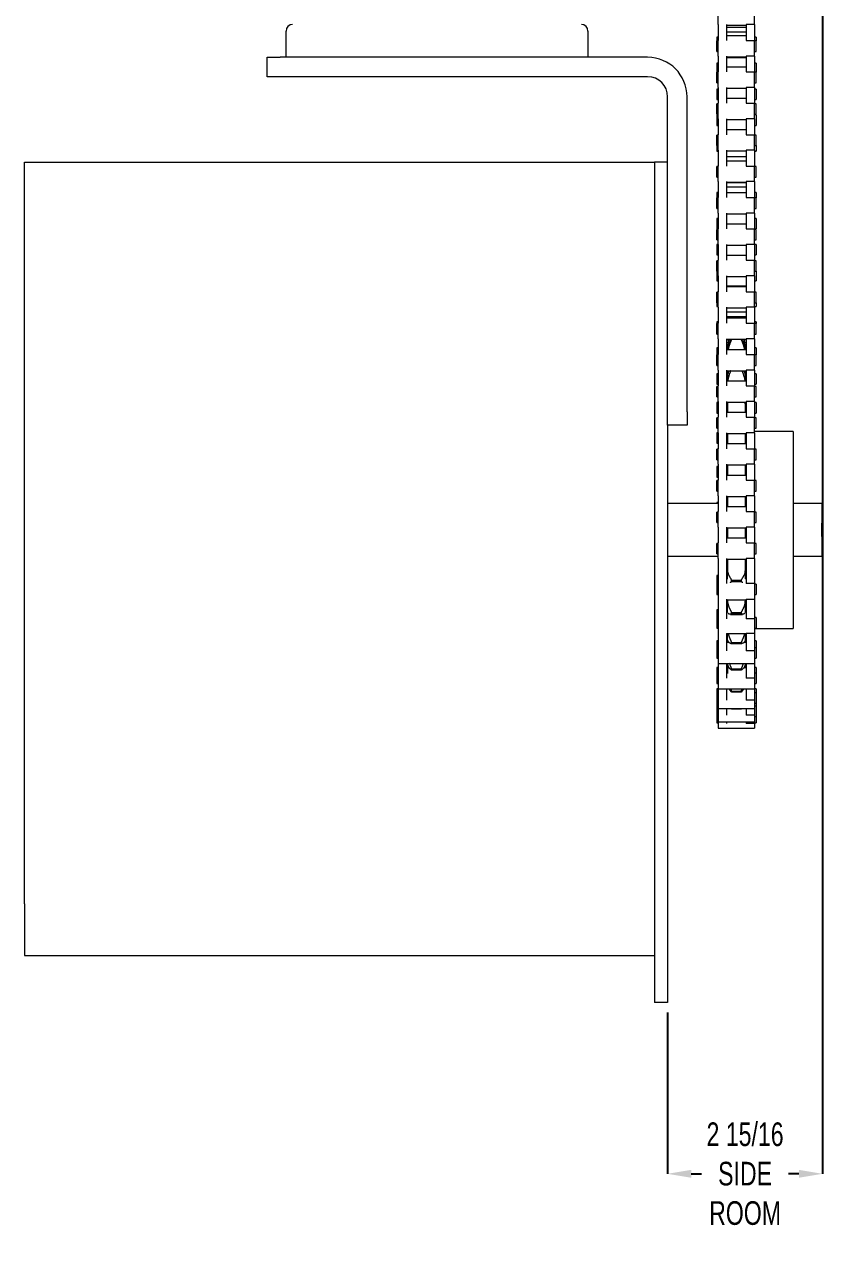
# Model space of a CAD drawing. Header units: inches. Extents: x 2.1 to 21.5, y 6 to 20.3.
# Drawn here: x 2.05 to 7.12, y 6.47 to 14.24 of the extents above; entities that cross this region are included whole.
import ezdxf

# ---------------------------------------------------------------- set-up
doc = ezdxf.new("R2010")
doc.units = ezdxf.units.IN
doc.header["$MEASUREMENT"] = 0
doc.header["$PDSIZE"] = -1
doc.layers.add('DIM', color=1, linetype='Continuous')
doc.styles.add('SLDTEXTSTYLE0', font='ARIAL.TTF', dxfattribs={"width": 0.7})
doc.dimstyles.new('SLDDIMSTYLE1', dxfattribs={"dimtxt": 0.15, "dimasz": 0.15, "dimexe": 0, "dimexo": 0.0625, "dimgap": 0.0375, "dimtad": 0, "dimtih": 1, "dimtoh": 1, "dimdec": 3, "dimlfac": 3, "dimrnd": 1e-09, "dimzin": 12, "dimdsep": 46, "dimtxsty": 'SLDTEXTSTYLE0', "dimsah": 1, "dimcen": 0.09, "dimadec": 0, "dimazin": 0, "dimtfac": 1, "dimtdec": 3, "dimtofl": 0, "dimtmove": 0, "dimatfit": 3, "dimfxl": 0, "dimtolj": 1, "dimtzin": 12, "dimarcsym": 0})

# ---------------------------------------------------------------- blocks, each defined once
blk = doc.blocks.new('*D9')
at = {"color": 0, "linetype": 'ByBlock', "lineweight": -2}
for p, q in [((7.1174, 15.5927), (7.1174, 6.9449)), ((6.1337, 7.9684), (6.1337, 6.9449)), ((6.2837, 6.9449), (6.3489, 6.9449)), ((6.9674, 6.9449), (6.9022, 6.9449))]:
    blk.add_line(p, q, dxfattribs=at)
at = {"color": 0, "linetype": 'ByBlock'}
for points in [[(6.1337, 6.9449), (6.2837, 6.9699), (6.2837, 6.9199)], [(7.1174, 6.9449), (6.9674, 6.9699), (6.9674, 6.9199)]]:
    blk.add_solid(points, dxfattribs=at)
at = {"layer": 'DEFPOINTS', "color": 0, "linetype": 'ByBlock'}
for p in [(7.1174, 15.6552), (6.1337, 8.0309)]:
    blk.add_point(p, dxfattribs=at)
at = {"color": 0, "linetype": 'ByBlock', "insert": (6.6256, 6.9449), "char_height": 0.15, "attachment_point": 5, "style": 'SLDTEXTSTYLE0'}
blk.add_mtext('2 15/16\\PSIDE\\PROOM', dxfattribs=at)

msp = doc.modelspace()

# ---------------------------------------------------------------- linework, layer by layer
at = {"color": 7, "linetype": 'Continuous', "lineweight": 15}
for p, q in [((6.454572, 14.236663), (6.454572, 14.33543)), ((6.686239, 14.236663), (6.686239, 14.33543)), ((6.454572, 14.236663), (6.454572, 14.136156)), ((6.507906, 14.236663), (6.507906, 14.136156)), ((6.686239, 14.236663), (6.632906, 14.236663)), ((6.632906, 14.236663), (6.632906, 14.136156)), ((6.686239, 14.236663), (6.686239, 14.136156)), ((3.711239, 14.029234), (3.711239, 14.1959)), ((5.627906, 14.1959), (5.627906, 14.029234)), ((6.445406, 14.156287), (6.445406, 14.133252)), ((6.454572, 14.037389), (6.454572, 14.136156)), ((6.632906, 14.136156), (6.686239, 14.136156)), ((6.686239, 14.037389), (6.686239, 14.136156)), ((6.695406, 14.156287), (6.695406, 14.133252)), ((6.445406, 14.066585), (6.445406, 14.133252)), ((6.695406, 14.066585), (6.695406, 14.133252)), ((3.590406, 13.9059), (3.590406, 14.029234)), ((3.590406, 14.029234), (3.673739, 14.029234)), ((6.007072, 14.029234), (3.673739, 14.029234)), ((6.445406, 13.992063), (6.445406, 13.942838)), ((6.454572, 14.037389), (6.454572, 13.936882)), ((6.507906, 14.037389), (6.507906, 13.936882)), ((6.686239, 14.037389), (6.632906, 14.037389)), ((6.632906, 14.037389), (6.632906, 13.936882)), ((6.686239, 14.037389), (6.686239, 13.936882)), ((6.695406, 13.992063), (6.695406, 13.942838)), ((3.673739, 13.9059), (3.590406, 13.9059)), ((6.007072, 13.9059), (3.673739, 13.9059)), ((6.445406, 13.942838), (6.445406, 13.933978)), ((6.445406, 13.867312), (6.445406, 13.933978)), ((6.454572, 13.838115), (6.454572, 13.936882)), ((6.632906, 13.936882), (6.686239, 13.936882)), ((6.686239, 13.838115), (6.686239, 13.936882)), ((6.695406, 13.942838), (6.695406, 13.933978)), ((6.695406, 13.867312), (6.695406, 13.933978)), ((6.445406, 13.827839), (6.445406, 13.778614)), ((6.454572, 13.838115), (6.454572, 13.737609)), ((6.507906, 13.838115), (6.507906, 13.737609)), ((6.686239, 13.838115), (6.632906, 13.838115)), ((6.632906, 13.838115), (6.632906, 13.737609)), ((6.686239, 13.838115), (6.686239, 13.737609)), ((6.695406, 13.827839), (6.695406, 13.778614)), ((6.133739, 11.779234), (6.133739, 13.779234)), ((6.257072, 11.779234), (6.257072, 13.779234)), ((6.445406, 13.778614), (6.445406, 13.761172)), ((6.695406, 13.778614), (6.695406, 13.761172)), ((6.445406, 13.668038), (6.445406, 13.734705)), ((6.454572, 13.638842), (6.454572, 13.737609)), ((6.632906, 13.737609), (6.686239, 13.737609)), ((6.686239, 13.638842), (6.686239, 13.737609)), ((6.695406, 13.668038), (6.695406, 13.734705)), ((6.445406, 13.663615), (6.445406, 13.61439)), ((6.445406, 13.61439), (6.445406, 13.596948)), ((6.454572, 13.638842), (6.454572, 13.538335)), ((6.507906, 13.638842), (6.507906, 13.538335)), ((6.686239, 13.638842), (6.632906, 13.638842)), ((6.632906, 13.638842), (6.632906, 13.538335)), ((6.686239, 13.638842), (6.686239, 13.538335)), ((6.695406, 13.663615), (6.695406, 13.61439)), ((6.695406, 13.61439), (6.695406, 13.596948)), ((6.445406, 13.468764), (6.445406, 13.535431)), ((6.454572, 13.439568), (6.454572, 13.538335)), ((6.632906, 13.538335), (6.686239, 13.538335)), ((6.686239, 13.439568), (6.686239, 13.538335)), ((6.695406, 13.468764), (6.695406, 13.535431)), ((6.445406, 13.468764), (6.445406, 13.450167)), ((6.445406, 13.450167), (6.445406, 13.432725)), ((6.454572, 13.439568), (6.454572, 13.339061)), ((6.507906, 13.439568), (6.507906, 13.339061)), ((6.686239, 13.439568), (6.632906, 13.439568)), ((6.632906, 13.439568), (6.632906, 13.339061)), ((6.686239, 13.439568), (6.686239, 13.339061)), ((6.695406, 13.468764), (6.695406, 13.450167)), ((6.695406, 13.450167), (6.695406, 13.432725)), ((2.050406, 8.664234), (2.050406, 13.364234)), ((2.050406, 13.364234), (6.050406, 13.364234)), ((6.133739, 13.364234), (6.050406, 13.364234)), ((6.050406, 13.364234), (6.050406, 8.030901)), ((6.445406, 13.269491), (6.445406, 13.336157)), ((6.454572, 13.240294), (6.454572, 13.339061)), ((6.632906, 13.339061), (6.686239, 13.339061)), ((6.686239, 13.240294), (6.686239, 13.339061)), ((6.695406, 13.269491), (6.695406, 13.336157)), ((6.445406, 13.269491), (6.445406, 13.268501)), ((6.454572, 13.240294), (6.454572, 13.139788)), ((6.507906, 13.240294), (6.507906, 13.139788)), ((6.686239, 13.240294), (6.632906, 13.240294)), ((6.632906, 13.240294), (6.632906, 13.139788)), ((6.686239, 13.240294), (6.686239, 13.139788)), ((6.695406, 13.269491), (6.695406, 13.268501)), ((6.445406, 13.170944), (6.445406, 13.136884)), ((6.445406, 13.070217), (6.445406, 13.136884)), ((6.454572, 13.041021), (6.454572, 13.139788)), ((6.632906, 13.139788), (6.686239, 13.139788)), ((6.686239, 13.041021), (6.686239, 13.139788)), ((6.695406, 13.170944), (6.695406, 13.136884)), ((6.695406, 13.070217), (6.695406, 13.136884)), ((6.445406, 13.00672), (6.445406, 12.957495)), ((6.454572, 13.041021), (6.454572, 12.940514)), ((6.507906, 13.041021), (6.507906, 12.940514)), ((6.686239, 13.041021), (6.632906, 13.041021)), ((6.632906, 13.041021), (6.632906, 12.940514)), ((6.686239, 13.041021), (6.686239, 12.940514)), ((6.695406, 13.00672), (6.695406, 12.957495)), ((6.445406, 12.957495), (6.445406, 12.940053)), ((6.445406, 12.870944), (6.445406, 12.93761)), ((6.454572, 12.841747), (6.454572, 12.940053)), ((6.632906, 12.940514), (6.686239, 12.940514)), ((6.686239, 12.841747), (6.686239, 12.940514)), ((6.695406, 12.957495), (6.695406, 12.940053)), ((6.695406, 12.870944), (6.695406, 12.93761)), ((6.445406, 12.842496), (6.445406, 12.793271)), ((6.454572, 12.841747), (6.454572, 12.74124)), ((6.507906, 12.841747), (6.507906, 12.74124)), ((6.686239, 12.841747), (6.632906, 12.841747)), ((6.632906, 12.841747), (6.632906, 12.74124)), ((6.686239, 12.841747), (6.686239, 12.74124)), ((6.695406, 12.842496), (6.695406, 12.793271)), ((6.445406, 12.793271), (6.445406, 12.77583)), ((6.445406, 12.67167), (6.445406, 12.738337)), ((6.454572, 12.642473), (6.454572, 12.74124)), ((6.632906, 12.74124), (6.686239, 12.74124)), ((6.686239, 12.642473), (6.686239, 12.74124)), ((6.695406, 12.793271), (6.695406, 12.77583)), ((6.695406, 12.67167), (6.695406, 12.738337)), ((6.445406, 12.67167), (6.445406, 12.629048)), ((6.695406, 12.67167), (6.695406, 12.629048)), ((6.445406, 12.629048), (6.445406, 12.611606)), ((6.454572, 12.642473), (6.454572, 12.541967)), ((6.507906, 12.642473), (6.507906, 12.541967)), ((6.686239, 12.642473), (6.632906, 12.642473)), ((6.632906, 12.642473), (6.632906, 12.541967)), ((6.686239, 12.642473), (6.686239, 12.541967)), ((6.695406, 12.629048), (6.695406, 12.611606)), ((6.445406, 12.472396), (6.445406, 12.539063)), ((6.454572, 12.4432), (6.454572, 12.541967)), ((6.632906, 12.541967), (6.686239, 12.541967)), ((6.686239, 12.4432), (6.686239, 12.541967)), ((6.695406, 12.472396), (6.695406, 12.539063)), ((6.445406, 12.472396), (6.445406, 12.447382)), ((6.454572, 12.4432), (6.454572, 12.342693)), ((6.507906, 12.4432), (6.507906, 12.342693)), ((6.686239, 12.4432), (6.632906, 12.4432)), ((6.632906, 12.4432), (6.632906, 12.342693)), ((6.686239, 12.4432), (6.686239, 12.342693)), ((6.695406, 12.472396), (6.695406, 12.447382)), ((6.445406, 12.349825), (6.445406, 12.339789)), ((6.695406, 12.349825), (6.695406, 12.339789)), ((6.445406, 12.273123), (6.445406, 12.339789)), ((6.454572, 12.243926), (6.454572, 12.342693)), ((6.632906, 12.342693), (6.686239, 12.342693)), ((6.686239, 12.243926), (6.686239, 12.342693)), ((6.695406, 12.273123), (6.695406, 12.339789)), ((6.454572, 12.243926), (6.454572, 12.143419)), ((6.507906, 12.243926), (6.507906, 12.143419)), ((6.686239, 12.243926), (6.632906, 12.243926)), ((6.632906, 12.243926), (6.632906, 12.143419)), ((6.686239, 12.243926), (6.686239, 12.143419)), ((6.445406, 12.185601), (6.445406, 12.140516)), ((6.445406, 12.073849), (6.445406, 12.140516)), ((6.454572, 12.044652), (6.454572, 12.143419)), ((6.513656, 12.173849), (6.513656, 12.179012)), ((6.632906, 12.143419), (6.686239, 12.143419)), ((6.686239, 12.044652), (6.686239, 12.143419)), ((6.695406, 12.185601), (6.695406, 12.140516)), ((6.695406, 12.073849), (6.695406, 12.140516)), ((6.454572, 12.044652), (6.454572, 11.944146)), ((6.507906, 12.044652), (6.507906, 11.944146)), ((6.513656, 12.040516), (6.513656, 12.001002)), ((6.627906, 12.001002), (6.627906, 12.040516)), ((6.686239, 12.044652), (6.632906, 12.044652)), ((6.632906, 12.044652), (6.632906, 11.944146)), ((6.686239, 12.044652), (6.686239, 11.944146)), ((6.445406, 12.021377), (6.445406, 11.972152)), ((6.445406, 11.972152), (6.445406, 11.954711)), ((6.513656, 11.974575), (6.513656, 12.001002)), ((6.627906, 11.974575), (6.627906, 12.001002)), ((6.695406, 12.021377), (6.695406, 11.972152)), ((6.695406, 11.972152), (6.695406, 11.954711)), ((6.445406, 11.874575), (6.445406, 11.941242)), ((6.454572, 11.845379), (6.454572, 11.944146)), ((6.632906, 11.944146), (6.686239, 11.944146)), ((6.686239, 11.845379), (6.686239, 11.944146)), ((6.695406, 11.874575), (6.695406, 11.941242)), ((6.445406, 11.838604), (6.445406, 11.771937)), ((6.454572, 11.845379), (6.454572, 11.744872)), ((6.507906, 11.845379), (6.507906, 11.744872)), ((6.513656, 11.805956), (6.513656, 11.841242)), ((6.513656, 11.805956), (6.513656, 11.775302)), ((6.627906, 11.805956), (6.627906, 11.841242)), ((6.627906, 11.775302), (6.627906, 11.805956)), ((6.686239, 11.845379), (6.632906, 11.845379)), ((6.632906, 11.845379), (6.632906, 11.744872)), ((6.686239, 11.845379), (6.686239, 11.744872)), ((6.695406, 11.838604), (6.695406, 11.771937)), ((6.133739, 11.6959), (6.133739, 11.779234)), ((6.257072, 11.779234), (6.257072, 11.6959)), ((6.445406, 11.675302), (6.445406, 11.741968)), ((6.454572, 11.646105), (6.454572, 11.744872)), ((6.632906, 11.744872), (6.686239, 11.744872)), ((6.686239, 11.646105), (6.686239, 11.744872)), ((6.695406, 11.675302), (6.695406, 11.741968)), ((6.257072, 11.6959), (6.133739, 11.6959)), ((6.133739, 11.6959), (6.133739, 8.030901)), ((6.930323, 11.6559), (6.930323, 10.4059)), ((6.445406, 11.646669), (6.445406, 11.580002)), ((6.454572, 11.646105), (6.454572, 11.545598)), ((6.507906, 11.646105), (6.507906, 11.545598)), ((6.513656, 11.641968), (6.513656, 11.576028)), ((6.627906, 11.576028), (6.627906, 11.641968)), ((6.686239, 11.646105), (6.632906, 11.646105)), ((6.632906, 11.646105), (6.632906, 11.545598)), ((6.686239, 11.646105), (6.686239, 11.545598)), ((6.445406, 11.476028), (6.445406, 11.542695)), ((6.454572, 11.446832), (6.454572, 11.546669)), ((6.632906, 11.545598), (6.686239, 11.545598)), ((6.686239, 11.446832), (6.686239, 11.545598)), ((6.695406, 11.476028), (6.695406, 11.542695)), ((6.445406, 11.432461), (6.445406, 11.365795)), ((6.454572, 11.446832), (6.454572, 11.346325)), ((6.507906, 11.446832), (6.507906, 11.346325)), ((6.513656, 11.442695), (6.513656, 11.378112)), ((6.627906, 11.378112), (6.627906, 11.442695)), ((6.686239, 11.446832), (6.632906, 11.446832)), ((6.632906, 11.446832), (6.632906, 11.346325)), ((6.686239, 11.446832), (6.686239, 11.346325)), ((6.445406, 11.276754), (6.445406, 11.343421)), ((6.454572, 11.247558), (6.454572, 11.346325)), ((6.632906, 11.346325), (6.686239, 11.346325)), ((6.686239, 11.247558), (6.686239, 11.346325)), ((6.695406, 11.276754), (6.695406, 11.343421)), ((6.445406, 11.204172), (6.445406, 11.197567)), ((6.454572, 11.247558), (6.454572, 11.147051)), ((6.507906, 11.247558), (6.507906, 11.147051)), ((6.513656, 11.243421), (6.513656, 11.18262)), ((6.627906, 11.18262), (6.627906, 11.243421)), ((6.686239, 11.247558), (6.632906, 11.247558)), ((6.632906, 11.247558), (6.632906, 11.147051)), ((6.686239, 11.247558), (6.686239, 11.147051)), ((7.112906, 11.197567), (7.112906, 11.072567)), ((6.445406, 11.077481), (6.445406, 11.144147)), ((6.454572, 11.048284), (6.454572, 11.147051)), ((6.513656, 11.177481), (6.513656, 11.18262)), ((6.627906, 11.177481), (6.627906, 11.18262)), ((6.632906, 11.147051), (6.686239, 11.147051)), ((6.686239, 11.048284), (6.686239, 11.147051)), ((6.695406, 11.077481), (6.695406, 11.144147)), ((6.454572, 11.048284), (6.454572, 10.947778)), ((6.507906, 11.048284), (6.507906, 10.947778)), ((6.513656, 11.044147), (6.513656, 10.982517)), ((6.627906, 10.982517), (6.627906, 11.044147)), ((6.686239, 11.048284), (6.632906, 11.048284)), ((6.632906, 11.048284), (6.632906, 10.947778)), ((6.686239, 11.048284), (6.686239, 10.947778)), ((7.112906, 10.989234), (7.112906, 11.072567)), ((6.513656, 10.989234), (6.507906, 10.989234)), ((6.513656, 10.978207), (6.513656, 10.982517)), ((6.627906, 10.978207), (6.627906, 10.982517)), ((7.112906, 10.989234), (7.112906, 10.864234)), ((6.445406, 10.878207), (6.445406, 10.944874)), ((6.454572, 10.849011), (6.454572, 10.947778)), ((6.632906, 10.947778), (6.686239, 10.947778)), ((6.686239, 10.849011), (6.686239, 10.947778)), ((6.695406, 10.878207), (6.695406, 10.944874)), ((6.454572, 10.849011), (6.454572, 10.690103)), ((6.507906, 10.849011), (6.507906, 10.690103)), ((6.513656, 10.844874), (6.513656, 10.783885)), ((6.627906, 10.783885), (6.627906, 10.844874)), ((6.686239, 10.849011), (6.632906, 10.849011)), ((6.632906, 10.849011), (6.632906, 10.690103)), ((6.686239, 10.849011), (6.686239, 10.690103)), ((6.445406, 10.740475), (6.445406, 10.687199)), ((6.513656, 10.720532), (6.513656, 10.783885)), ((6.627906, 10.720532), (6.627906, 10.783885)), ((6.445406, 10.687199), (6.445406, 10.637974)), ((6.454572, 10.690103), (6.454572, 10.622083)), ((6.539656, 10.700872), (6.539656, 10.712268)), ((6.539656, 10.712268), (6.601906, 10.712268)), ((6.601906, 10.700872), (6.539656, 10.700872)), ((6.601906, 10.700872), (6.601906, 10.712268)), ((6.686239, 10.690103), (6.632906, 10.690103)), ((6.686239, 10.690103), (6.686239, 10.590851)), ((6.695406, 10.687199), (6.695406, 10.637974)), ((6.445406, 10.637974), (6.445406, 10.620532)), ((6.454572, 10.622083), (6.454572, 10.590851)), ((6.454572, 10.590851), (6.454572, 10.466374)), ((6.507906, 10.590851), (6.507906, 10.466374)), ((6.513656, 10.507056), (6.513656, 10.587199)), ((6.627906, 10.507056), (6.627906, 10.587199)), ((6.632906, 10.590851), (6.686239, 10.590851)), ((6.632906, 10.590851), (6.632906, 10.466374)), ((6.686239, 10.590851), (6.686239, 10.466374)), ((6.695406, 10.637974), (6.695406, 10.620532)), ((6.445406, 10.522799), (6.445406, 10.473722)), ((6.539656, 10.506657), (6.601906, 10.506657)), ((6.539656, 10.495964), (6.539656, 10.506657)), ((6.601906, 10.495964), (6.539656, 10.495964)), ((6.601906, 10.495964), (6.601906, 10.506657)), ((6.445406, 10.473722), (6.445406, 10.419099)), ((6.445406, 10.419099), (6.445406, 10.407056)), ((6.454572, 10.466374), (6.454572, 10.397809)), ((6.686239, 10.466374), (6.632906, 10.466374)), ((6.686239, 10.466374), (6.686239, 10.374344)), ((6.695406, 10.473722), (6.695406, 10.419099)), ((6.695406, 10.419099), (6.695406, 10.407056)), ((6.454572, 10.397809), (6.454572, 10.374344)), ((6.454572, 10.373722), (6.454572, 10.263034)), ((6.507906, 10.373722), (6.507906, 10.263034)), ((6.513656, 10.329972), (6.513656, 10.373722)), ((6.513656, 10.329972), (6.513656, 10.31616)), ((6.627906, 10.329972), (6.627906, 10.373722)), ((6.627906, 10.31616), (6.627906, 10.329972)), ((6.632906, 10.374344), (6.686239, 10.374344)), ((6.632906, 10.374344), (6.632906, 10.263034)), ((6.686239, 10.374344), (6.686239, 10.263034)), ((6.445406, 10.325827), (6.445406, 10.282827)), ((6.445406, 10.282827), (6.445406, 10.223619)), ((6.454572, 10.263034), (6.454572, 10.197744)), ((6.539656, 10.30731), (6.539656, 10.316975)), ((6.539656, 10.316975), (6.601906, 10.316975)), ((6.601906, 10.30731), (6.539656, 10.30731)), ((6.601906, 10.30731), (6.601906, 10.316975)), ((6.686239, 10.263034), (6.632906, 10.263034)), ((6.686239, 10.263034), (6.686239, 10.182827)), ((6.695406, 10.325827), (6.695406, 10.282827)), ((6.695406, 10.282827), (6.695406, 10.223619)), ((6.445406, 10.223619), (6.445406, 10.21616)), ((6.454572, 10.197744), (6.454572, 10.182827)), ((6.454572, 10.182827), (6.454572, 10.090426)), ((6.507906, 10.182827), (6.507906, 10.089057)), ((6.513656, 10.182496), (6.513656, 10.155146)), ((6.627906, 10.155146), (6.627906, 10.182496)), ((6.632906, 10.182944), (6.632906, 10.089057)), ((6.686239, 10.182944), (6.686239, 10.089057)), ((6.695406, 10.223619), (6.695406, 10.21616)), ((6.445406, 10.157093), (6.445406, 10.121813)), ((6.445406, 10.121813), (6.445406, 10.05901)), ((6.513656, 10.150665), (6.513656, 10.120296)), ((6.539656, 10.140642), (6.539656, 10.148985)), ((6.539656, 10.148985), (6.601906, 10.148985)), ((6.601906, 10.140642), (6.539656, 10.140642)), ((6.601906, 10.140642), (6.601906, 10.148985)), ((6.695406, 10.157093), (6.695406, 10.121813)), ((6.695406, 10.121813), (6.695406, 10.05901)), ((6.445406, 10.05901), (6.445406, 10.055146)), ((6.445406, 10.023048), (6.445406, 9.996838)), ((6.454572, 10.089057), (6.454572, 10.02954)), ((6.454572, 10.02954), (6.454572, 10.021813)), ((6.454572, 10.023048), (6.454572, 9.951097)), ((6.507906, 10.021813), (6.507906, 9.951097)), ((6.686239, 10.089057), (6.632906, 10.089057)), ((6.632906, 10.021813), (6.632906, 9.951097)), ((6.686239, 10.089057), (6.686239, 10.021813)), ((6.686239, 10.021813), (6.686239, 9.951097)), ((6.695406, 10.05901), (6.695406, 10.055146)), ((6.695406, 10.023048), (6.695406, 9.996838)), ((6.445406, 9.996838), (6.445406, 9.931567)), ((6.454572, 9.951097), (6.454572, 9.899629)), ((6.539656, 10.007791), (6.601906, 10.007791)), ((6.539656, 10.001024), (6.539656, 10.007791)), ((6.601906, 10.001024), (6.539656, 10.001024)), ((6.601906, 10.001024), (6.601906, 10.007791)), ((6.686239, 9.951097), (6.632906, 9.951097)), ((6.686239, 9.951097), (6.686239, 9.896838)), ((6.695406, 9.996838), (6.695406, 9.931567)), ((6.445406, 9.931567), (6.445406, 9.930171)), ((6.445406, 9.928818), (6.445406, 9.91268)), ((6.445406, 9.91268), (6.445406, 9.846162)), ((6.454572, 9.899629), (6.454572, 9.896838)), ((6.454572, 9.896838), (6.454572, 9.854429)), ((6.507906, 9.896838), (6.507906, 9.854429)), ((6.539656, 9.892698), (6.539656, 9.897684)), ((6.601906, 9.892698), (6.539656, 9.892698)), ((6.601906, 9.892698), (6.601906, 9.897684)), ((6.632906, 9.896838), (6.632906, 9.854429)), ((6.686239, 9.896838), (6.686239, 9.854429)), ((6.695406, 9.931567), (6.695406, 9.930171)), ((6.695406, 9.928818), (6.695406, 9.91268)), ((6.695406, 9.91268), (6.695406, 9.846162)), ((6.445406, 9.846162), (6.445406, 9.846014)), ((6.445406, 9.846162), (6.445406, 9.805892)), ((6.454572, 9.854429), (6.454572, 9.812978)), ((6.454572, 9.812978), (6.454572, 9.81268)), ((6.454572, 9.81268), (6.454572, 9.80275)), ((6.454572, 9.80275), (6.454572, 9.772559)), ((6.507906, 9.81268), (6.507906, 9.80275)), ((6.686239, 9.854429), (6.632906, 9.854429)), ((6.632906, 9.81268), (6.632906, 9.80275)), ((6.686239, 9.80275), (6.632906, 9.80275)), ((6.686239, 9.854429), (6.686239, 9.81268)), ((6.686239, 9.81268), (6.686239, 9.80275)), ((6.686239, 9.80275), (6.686239, 9.772559)), ((6.695406, 9.846162), (6.695406, 9.846014)), ((6.695406, 9.846162), (6.695406, 9.805892)), ((2.050406, 8.657836), (2.050406, 8.664234)), ((2.050406, 8.657836), (2.050406, 8.330913)), ((6.133739, 8.030901), (6.050406, 8.030901))]:
    msp.add_line(p, q, dxfattribs=at)
for centre, radius, start, end in [((3.752906, 14.1959), 0.041667, 90, 180), ((5.586239, 14.1959), 0.041667, 0, 90), ((6.007072, 13.779234), 0.25, 0, 90), ((6.007072, 13.779234), 0.126667, 0, 90)]:
    msp.add_arc(centre, radius, start, end, dxfattribs=at)
for points in [[(6.507906, 14.232526), (6.632906, 14.232526)], [(6.507906, 14.22051), (6.632906, 14.22051)], [(6.454572, 14.156287), (6.445406, 14.156287)], [(6.632906, 14.18962), (6.507906, 14.18962)], [(6.632906, 14.166585), (6.507906, 14.166585)], [(6.695406, 14.156287), (6.686239, 14.156287)], [(6.454572, 14.133252), (6.445406, 14.133252)], [(6.445406, 14.066585), (6.454572, 14.066585)], [(6.695406, 14.133252), (6.686239, 14.133252)], [(6.686239, 14.066585), (6.695406, 14.066585)], [(6.454572, 13.992063), (6.445406, 13.992063)], [(6.507906, 14.033252), (6.632906, 14.033252)], [(6.632906, 14.025396), (6.507906, 14.025396)], [(6.695406, 13.992063), (6.686239, 13.992063)], [(6.454572, 13.933978), (6.445406, 13.933978)], [(6.632906, 13.967312), (6.507906, 13.967312)], [(6.695406, 13.933978), (6.686239, 13.933978)], [(6.445406, 13.867312), (6.454572, 13.867312)], [(6.454572, 13.827839), (6.445406, 13.827839)], [(6.507906, 13.833978), (6.632906, 13.833978)], [(6.686239, 13.867312), (6.695406, 13.867312)], [(6.695406, 13.827839), (6.686239, 13.827839)], [(6.445406, 13.761172), (6.454572, 13.761172)], [(6.632906, 13.768038), (6.507906, 13.768038)], [(6.686239, 13.761172), (6.695406, 13.761172)], [(6.454572, 13.734705), (6.445406, 13.734705)], [(6.695406, 13.734705), (6.686239, 13.734705)], [(6.445406, 13.668038), (6.454572, 13.668038)], [(6.454572, 13.663615), (6.445406, 13.663615)], [(6.445406, 13.596948), (6.454572, 13.596948)], [(6.507906, 13.634705), (6.632906, 13.634705)], [(6.686239, 13.668038), (6.695406, 13.668038)], [(6.695406, 13.663615), (6.686239, 13.663615)], [(6.686239, 13.596948), (6.695406, 13.596948)], [(6.454572, 13.535431), (6.445406, 13.535431)], [(6.632906, 13.568764), (6.507906, 13.568764)], [(6.695406, 13.535431), (6.686239, 13.535431)], [(6.445406, 13.468764), (6.454572, 13.468764)], [(6.686239, 13.468764), (6.695406, 13.468764)], [(6.445406, 13.432725), (6.454572, 13.432725)], [(6.507906, 13.435431), (6.632906, 13.435431)], [(6.507906, 13.399391), (6.632906, 13.399391)], [(6.632906, 13.369491), (6.507906, 13.369491)], [(6.686239, 13.432725), (6.695406, 13.432725)], [(6.454572, 13.336157), (6.445406, 13.336157)], [(6.695406, 13.336157), (6.686239, 13.336157)], [(6.445406, 13.269491), (6.454572, 13.269491)], [(6.445406, 13.268501), (6.454572, 13.268501)], [(6.507906, 13.236158), (6.632906, 13.236158)], [(6.507906, 13.235168), (6.632906, 13.235168)], [(6.632906, 13.204277), (6.507906, 13.204277)], [(6.686239, 13.269491), (6.695406, 13.269491)], [(6.686239, 13.268501), (6.695406, 13.268501)], [(6.454572, 13.170944), (6.445406, 13.170944)], [(6.454572, 13.136884), (6.445406, 13.136884)], [(6.632906, 13.170217), (6.507906, 13.170217)], [(6.695406, 13.170944), (6.686239, 13.170944)], [(6.695406, 13.136884), (6.686239, 13.136884)], [(6.445406, 13.070217), (6.454572, 13.070217)], [(6.686239, 13.070217), (6.695406, 13.070217)], [(6.454572, 13.00672), (6.445406, 13.00672)], [(6.507906, 13.036884), (6.632906, 13.036884)], [(6.632906, 12.970943), (6.507906, 12.970943)], [(6.695406, 13.00672), (6.686239, 13.00672)], [(6.445406, 12.940053), (6.454572, 12.940053)], [(6.454572, 12.93761), (6.445406, 12.93761)], [(6.686239, 12.940053), (6.695406, 12.940053)], [(6.695406, 12.93761), (6.686239, 12.93761)], [(6.445406, 12.870944), (6.454572, 12.870944)], [(6.454572, 12.842496), (6.445406, 12.842496)], [(6.507906, 12.83761), (6.632906, 12.83761)], [(6.686239, 12.870944), (6.695406, 12.870944)], [(6.695406, 12.842496), (6.686239, 12.842496)], [(6.445406, 12.77583), (6.454572, 12.77583)], [(6.454572, 12.738337), (6.445406, 12.738337)], [(6.632906, 12.77167), (6.507906, 12.77167)], [(6.686239, 12.77583), (6.695406, 12.77583)], [(6.695406, 12.738337), (6.686239, 12.738337)], [(6.445406, 12.67167), (6.454572, 12.67167)], [(6.686239, 12.67167), (6.695406, 12.67167)], [(6.445406, 12.611606), (6.454572, 12.611606)], [(6.507906, 12.638337), (6.632906, 12.638337)], [(6.686239, 12.611606), (6.695406, 12.611606)], [(6.454572, 12.539063), (6.445406, 12.539063)], [(6.507906, 12.578272), (6.632906, 12.578272)], [(6.632906, 12.572396), (6.507906, 12.572396)], [(6.695406, 12.539063), (6.686239, 12.539063)], [(6.445406, 12.472396), (6.454572, 12.472396)], [(6.445406, 12.447382), (6.454572, 12.447382)], [(6.507906, 12.439063), (6.632906, 12.439063)], [(6.686239, 12.472396), (6.695406, 12.472396)], [(6.686239, 12.447382), (6.695406, 12.447382)], [(6.454572, 12.349825), (6.445406, 12.349825)], [(6.507906, 12.414049), (6.632906, 12.414049)], [(6.632906, 12.383158), (6.507906, 12.383158)], [(6.632906, 12.373123), (6.507906, 12.373123)], [(6.695406, 12.349825), (6.686239, 12.349825)], [(6.454572, 12.339789), (6.445406, 12.339789)], [(6.445406, 12.273123), (6.454572, 12.273123)], [(6.695406, 12.339789), (6.686239, 12.339789)], [(6.686239, 12.273123), (6.695406, 12.273123)], [(6.507906, 12.239789), (6.632906, 12.239789)], [(6.517832, 12.218934), (6.507906, 12.218934)], [(6.524061, 12.239789), (6.519877, 12.224885)], [(6.519877, 12.229573), (6.522885, 12.239789)], [(6.519877, 12.19784), (6.525075, 12.214099)], [(6.525075, 12.202734), (6.519877, 12.183918)], [(6.539656, 12.239791), (6.525075, 12.202734)], [(6.525075, 12.214099), (6.538106, 12.239789)], [(6.616486, 12.202734), (6.601906, 12.239791)], [(6.603456, 12.239789), (6.616486, 12.214099)], [(6.616486, 12.214099), (6.621684, 12.19784)], [(6.621684, 12.183918), (6.616486, 12.202734)], [(6.621684, 12.224885), (6.6175, 12.239789)], [(6.618676, 12.239789), (6.621684, 12.229573)], [(6.632906, 12.218934), (6.623729, 12.218934)], [(6.454572, 12.185601), (6.445406, 12.185601)], [(6.454572, 12.140516), (6.445406, 12.140516)], [(6.632906, 12.173849), (6.507906, 12.173849)], [(6.513767, 12.177628), (6.513712, 12.173849)], [(6.519877, 12.183918), (6.518108, 12.173849)], [(6.623437, 12.173849), (6.621684, 12.183918)], [(6.627849, 12.173849), (6.627794, 12.177628)], [(6.695406, 12.185601), (6.686239, 12.185601)], [(6.695406, 12.140516), (6.686239, 12.140516)], [(6.445406, 12.073849), (6.454572, 12.073849)], [(6.507906, 12.040516), (6.632906, 12.040516)], [(6.519877, 12.030046), (6.524398, 12.040516)], [(6.534354, 12.040516), (6.525075, 12.016898)], [(6.616486, 12.016898), (6.607207, 12.040516)], [(6.617164, 12.040516), (6.621684, 12.030046)], [(6.686239, 12.073849), (6.695406, 12.073849)], [(6.454572, 12.021377), (6.445406, 12.021377)], [(6.632906, 11.974575), (6.507906, 11.974575)], [(6.513656, 12.001002), (6.513767, 12.003976)], [(6.525075, 12.016898), (6.519877, 11.999191)], [(6.621684, 11.999191), (6.616486, 12.016898)], [(6.627794, 12.003976), (6.627906, 12.001002)], [(6.695406, 12.021377), (6.686239, 12.021377)], [(6.445406, 11.954711), (6.454572, 11.954711)], [(6.454572, 11.941242), (6.445406, 11.941242)], [(6.686239, 11.954711), (6.695406, 11.954711)], [(6.695406, 11.941242), (6.686239, 11.941242)], [(6.445406, 11.874575), (6.454572, 11.874575)], [(6.454572, 11.838604), (6.445406, 11.838604)], [(6.507906, 11.841242), (6.632906, 11.841242)], [(6.513767, 11.814713), (6.513656, 11.805956)], [(6.627906, 11.805956), (6.627794, 11.814713)], [(6.686239, 11.874575), (6.695406, 11.874575)], [(6.695406, 11.838604), (6.686239, 11.838604)], [(6.445406, 11.771937), (6.454572, 11.771937)], [(6.454572, 11.741968), (6.445406, 11.741968)], [(6.632906, 11.775302), (6.507906, 11.775302)], [(6.686239, 11.771937), (6.695406, 11.771937)], [(6.695406, 11.741968), (6.686239, 11.741968)], [(6.445406, 11.675302), (6.454572, 11.675302)], [(6.686239, 11.675302), (6.695406, 11.675302)], [(6.930323, 11.6559), (6.686239, 11.6559)], [(6.454572, 11.646669), (6.445406, 11.646669)], [(6.445406, 11.580002), (6.454572, 11.580002)], [(6.507906, 11.641968), (6.632906, 11.641968)], [(6.632906, 11.576028), (6.507906, 11.576028)], [(6.454572, 11.542695), (6.445406, 11.542695)], [(6.695406, 11.542695), (6.686239, 11.542695)], [(6.445406, 11.476028), (6.454572, 11.476028)], [(6.454572, 11.432461), (6.445406, 11.432461)], [(6.507906, 11.442695), (6.632906, 11.442695)], [(6.686239, 11.476028), (6.695406, 11.476028)], [(6.445406, 11.365795), (6.454572, 11.365795)], [(6.454572, 11.343421), (6.445406, 11.343421)], [(6.632906, 11.376754), (6.507906, 11.376754)], [(6.695406, 11.343421), (6.686239, 11.343421)], [(6.445406, 11.276754), (6.454572, 11.276754)], [(6.686239, 11.276754), (6.695406, 11.276754)], [(6.454572, 11.197567), (6.133739, 11.197567)], [(6.454572, 11.204172), (6.445406, 11.204172)], [(6.507906, 11.243421), (6.632906, 11.243421)], [(6.513656, 11.237506), (6.507906, 11.237506)], [(6.513656, 11.197567), (6.507906, 11.197567)], [(7.112906, 11.197567), (6.930323, 11.197567)], [(6.454572, 11.144147), (6.445406, 11.144147)], [(6.632906, 11.177481), (6.507906, 11.177481)], [(6.513656, 11.18262), (6.513767, 11.178121)], [(6.627794, 11.178121), (6.627906, 11.18262)], [(6.695406, 11.144147), (6.686239, 11.144147)], [(6.445406, 11.077481), (6.454572, 11.077481)], [(6.507906, 11.044147), (6.632906, 11.044147)], [(6.686239, 11.077481), (6.695406, 11.077481)], [(6.632906, 10.978207), (6.507906, 10.978207)], [(6.513656, 10.982517), (6.513767, 10.976757)], [(6.627794, 10.976757), (6.627906, 10.982517)], [(6.454572, 10.944874), (6.445406, 10.944874)], [(6.445406, 10.878207), (6.454572, 10.878207)], [(6.695406, 10.944874), (6.686239, 10.944874)], [(6.686239, 10.878207), (6.695406, 10.878207)], [(6.133739, 10.864234), (6.454572, 10.864234)], [(6.507906, 10.844874), (6.632906, 10.844874)], [(6.930323, 10.864234), (7.112906, 10.864234)], [(6.454572, 10.740475), (6.445406, 10.740475)], [(6.513656, 10.773808), (6.507906, 10.773808)], [(6.515255, 10.720532), (6.507906, 10.720532)], [(6.513656, 10.783885), (6.513767, 10.777039)], [(6.519877, 10.746065), (6.525075, 10.736594)], [(6.525075, 10.736594), (6.539656, 10.712268)], [(6.601906, 10.712268), (6.616486, 10.736594)], [(6.616486, 10.736594), (6.621684, 10.746065)], [(6.632906, 10.720532), (6.626306, 10.720532)], [(6.627794, 10.777039), (6.627906, 10.783885)], [(6.454572, 10.687199), (6.445406, 10.687199)], [(6.539656, 10.700872), (6.530127, 10.695201)], [(6.610984, 10.696704), (6.601906, 10.700872)], [(6.695406, 10.687199), (6.686239, 10.687199)], [(6.445406, 10.620532), (6.454572, 10.620532)], [(6.507906, 10.587199), (6.632906, 10.587199)], [(6.686239, 10.620532), (6.695406, 10.620532)], [(6.454572, 10.522799), (6.445406, 10.522799)], [(6.513656, 10.556132), (6.507906, 10.556132)], [(6.514123, 10.507056), (6.507906, 10.507056)], [(6.519877, 10.499002), (6.518299, 10.499905)], [(6.519877, 10.547755), (6.525075, 10.535605)], [(6.525075, 10.495807), (6.519877, 10.499002)], [(6.525075, 10.535605), (6.539656, 10.506657)], [(6.539656, 10.495964), (6.525075, 10.495807)], [(6.532191, 10.494234), (6.60937, 10.494234)], [(6.601906, 10.506657), (6.616486, 10.535605)], [(6.616486, 10.495807), (6.601906, 10.495964)], [(6.616486, 10.535605), (6.621684, 10.547755)], [(6.621684, 10.499002), (6.616486, 10.495807)], [(6.623247, 10.499886), (6.621684, 10.499002)], [(6.632906, 10.507056), (6.627438, 10.507056)], [(6.454572, 10.473722), (6.445406, 10.473722)], [(6.695406, 10.473722), (6.686239, 10.473722)], [(6.445406, 10.407056), (6.454572, 10.407056)], [(6.507906, 10.373722), (6.632906, 10.373722)], [(6.513656, 10.35916), (6.507906, 10.35916)], [(6.513767, 10.33004), (6.513656, 10.329972)], [(6.517828, 10.373722), (6.519877, 10.364126)], [(6.519877, 10.364126), (6.525075, 10.349665)], [(6.525075, 10.349665), (6.539656, 10.316975)], [(6.601906, 10.316975), (6.616486, 10.349665)], [(6.616486, 10.349665), (6.621684, 10.364126)], [(6.621684, 10.364126), (6.623756, 10.373722)], [(6.627906, 10.329972), (6.627794, 10.33004)], [(6.632906, 10.35916), (6.627906, 10.35916)], [(6.686239, 10.407056), (6.695406, 10.407056)], [(6.686239, 10.4059), (6.930323, 10.4059)], [(6.454572, 10.325827), (6.445406, 10.325827)], [(6.454572, 10.282827), (6.445406, 10.282827)], [(6.523062, 10.31616), (6.507906, 10.31616)], [(6.525075, 10.313694), (6.519877, 10.320061)], [(6.539656, 10.30731), (6.525075, 10.313694)], [(6.616486, 10.313694), (6.601906, 10.30731)], [(6.621684, 10.320061), (6.616486, 10.313694)], [(6.632906, 10.31616), (6.618499, 10.31616)], [(6.695406, 10.325827), (6.686239, 10.325827)], [(6.695406, 10.282827), (6.686239, 10.282827)], [(6.445406, 10.21616), (6.454572, 10.21616)], [(6.454572, 10.182827), (6.686239, 10.182827)], [(6.513767, 10.181021), (6.513656, 10.182496)], [(6.525075, 10.184424), (6.539656, 10.148985)], [(6.601906, 10.148985), (6.616486, 10.184424)], [(6.627906, 10.182496), (6.627794, 10.181021)], [(6.686239, 10.21616), (6.695406, 10.21616)], [(6.454572, 10.157093), (6.445406, 10.157093)], [(6.454572, 10.121813), (6.445406, 10.121813)], [(6.524089, 10.155146), (6.507906, 10.155146)], [(6.525075, 10.153374), (6.519877, 10.162719)], [(6.539656, 10.140642), (6.525075, 10.153374)], [(6.616486, 10.153374), (6.601906, 10.140642)], [(6.621684, 10.162719), (6.616486, 10.153374)], [(6.632906, 10.155146), (6.617472, 10.155146)], [(6.695406, 10.157093), (6.686239, 10.157093)], [(6.695406, 10.121813), (6.686239, 10.121813)], [(6.445406, 10.055146), (6.454572, 10.055146)], [(6.454572, 10.023048), (6.445406, 10.023048)], [(6.454572, 10.021813), (6.686239, 10.021813)], [(6.525075, 10.019716), (6.52417, 10.021813)], [(6.539656, 10.001024), (6.525075, 10.019716)], [(6.534147, 10.021813), (6.539656, 10.007791)], [(6.601906, 10.007791), (6.607414, 10.021813)], [(6.616486, 10.019716), (6.601906, 10.001024)], [(6.617391, 10.021813), (6.616486, 10.019716)], [(6.686239, 10.055146), (6.695406, 10.055146)], [(6.695406, 10.023048), (6.686239, 10.023048)], [(6.454572, 9.996838), (6.445406, 9.996838)], [(6.695406, 9.996838), (6.686239, 9.996838)], [(6.445406, 9.930171), (6.454572, 9.930171)], [(6.454572, 9.928818), (6.445406, 9.928818)], [(6.454572, 9.91268), (6.445406, 9.91268)], [(6.454572, 9.896838), (6.686239, 9.896838)], [(6.539656, 9.892698), (6.537149, 9.896838)], [(6.604412, 9.896838), (6.601906, 9.892698)], [(6.686239, 9.930171), (6.695406, 9.930171)], [(6.695406, 9.928818), (6.686239, 9.928818)], [(6.695406, 9.91268), (6.686239, 9.91268)], [(6.445406, 9.846014), (6.454572, 9.846014)], [(6.445406, 9.805892), (6.454572, 9.805892)], [(6.454572, 9.81268), (6.686239, 9.81268)], [(6.686239, 9.846014), (6.695406, 9.846014)], [(6.686239, 9.805892), (6.695406, 9.805892)], [(6.454572, 9.772559), (6.686239, 9.772559)], [(2.050406, 8.330913), (6.050406, 8.330913)]]:
    msp.add_open_spline(points, degree=1, dxfattribs=at)
for points, knots in [([(6.519877, 12.224885), (6.518244, 12.216925), (6.514928, 12.200756), (6.514158, 12.185416), (6.513767, 12.177628)], [0, 0, 0, 0, 0.492226024, 1, 1, 1, 1]), ([(6.5152, 12.173849), (6.515291, 12.174906), (6.515916, 12.182173), (6.518052, 12.190621), (6.519877, 12.19784)], [0, 0, 0, 0, 0.14539358, 1, 1, 1, 1]), ([(6.627794, 12.177628), (6.627421, 12.185176), (6.626662, 12.200505), (6.62336, 12.216677), (6.621684, 12.224885)], [0, 0, 0, 0, 0.49243909, 1, 1, 1, 1]), ([(6.621684, 12.19784), (6.623455, 12.190843), (6.625607, 12.182337), (6.626236, 12.175014), (6.626347, 12.173716)], [0, 0, 0, 0, 0.8227241, 1, 1, 1, 1]), ([(6.513767, 12.003976), (6.51414, 12.00754), (6.514899, 12.014777), (6.518201, 12.024905), (6.519877, 12.030046)], [0, 0, 0, 0, 0.49243977, 1, 1, 1, 1]), ([(6.519877, 11.999191), (6.51805, 11.991517), (6.516141, 11.983495), (6.515542, 11.974945), (6.515516, 11.974575)], [0, 0, 0, 0, 0.95681375, 1, 1, 1, 1]), ([(6.621684, 12.030046), (6.623317, 12.025055), (6.626633, 12.014916), (6.627403, 12.00766), (6.627794, 12.003976)], [0, 0, 0, 0, 0.49222769, 1, 1, 1, 1]), ([(6.626082, 11.974575), (6.626073, 11.974693), (6.625475, 11.983245), (6.623566, 11.991273), (6.621684, 11.999191)], [0, 0, 0, 0, 0.01374256, 1, 1, 1, 1]), ([(6.516024, 11.841242), (6.515878, 11.840512), (6.514221, 11.832241), (6.513984, 11.823072), (6.513767, 11.814713)], [0, 0, 0, 0, 0.08826997, 1, 1, 1, 1]), ([(6.627794, 11.814713), (6.627584, 11.822817), (6.627346, 11.831992), (6.625689, 11.840275), (6.625496, 11.841242)], [0, 0, 0, 0, 0.88325029, 1, 1, 1, 1]), ([(6.513767, 10.777039), (6.51414, 10.771213), (6.514899, 10.759384), (6.518201, 10.750549), (6.519877, 10.746065)], [0, 0, 0, 0, 0.49243929, 1, 1, 1, 1]), ([(6.621684, 10.746065), (6.623317, 10.750405), (6.626633, 10.75922), (6.627403, 10.771038), (6.627794, 10.777039)], [0, 0, 0, 0, 0.49222675, 1, 1, 1, 1]), ([(6.513767, 10.585034), (6.51414, 10.57827), (6.514899, 10.564535), (6.518201, 10.553405), (6.519877, 10.547755)], [0, 0, 0, 0, 0.492438499, 1, 1, 1, 1]), ([(6.621684, 10.547755), (6.623317, 10.553225), (6.626633, 10.564338), (6.627403, 10.578064), (6.627794, 10.585034)], [0, 0, 0, 0, 0.49222759, 1, 1, 1, 1]), ([(6.519877, 10.320061), (6.518244, 10.32255), (6.514928, 10.327607), (6.514158, 10.329221), (6.513767, 10.33004)], [0, 0, 0, 0, 0.49222612, 1, 1, 1, 1]), ([(6.627794, 10.33004), (6.627421, 10.329255), (6.626662, 10.327661), (6.62336, 10.32262), (6.621684, 10.320061)], [0, 0, 0, 0, 0.49243924, 1, 1, 1, 1]), ([(6.519877, 10.162719), (6.518244, 10.166516), (6.514928, 10.174232), (6.514158, 10.178735), (6.513767, 10.181021)], [0, 0, 0, 0, 0.49222712, 1, 1, 1, 1]), ([(6.627794, 10.181021), (6.627421, 10.178813), (6.626662, 10.17433), (6.62336, 10.166628), (6.621684, 10.162719)], [0, 0, 0, 0, 0.49243895, 1, 1, 1, 1])]:
    msp.add_open_spline(points, degree=3, knots=knots, dxfattribs=at)

# ---------------------------------------------------------------- dimensions: what is measured, and where the dimension line sits
at = {"layer": 'DIM'}
dim = msp.add_linear_dim(base=(6.133739, 6.944949), p1=(7.117406, 15.655234), p2=(6.133739, 8.0309), angle=0, text='<>\\PSIDE\\PROOM', dimstyle='SLDDIMSTYLE1', override={"dimdec": 4, "dimlunit": 5, "dimfrac": 2}, dxfattribs=at)
dim.commit()
dim.dimension.update_dxf_attribs({"geometry": '*D9', "text_midpoint": (6.625572, 6.944949)})

doc.saveas('drawing.dxf')
